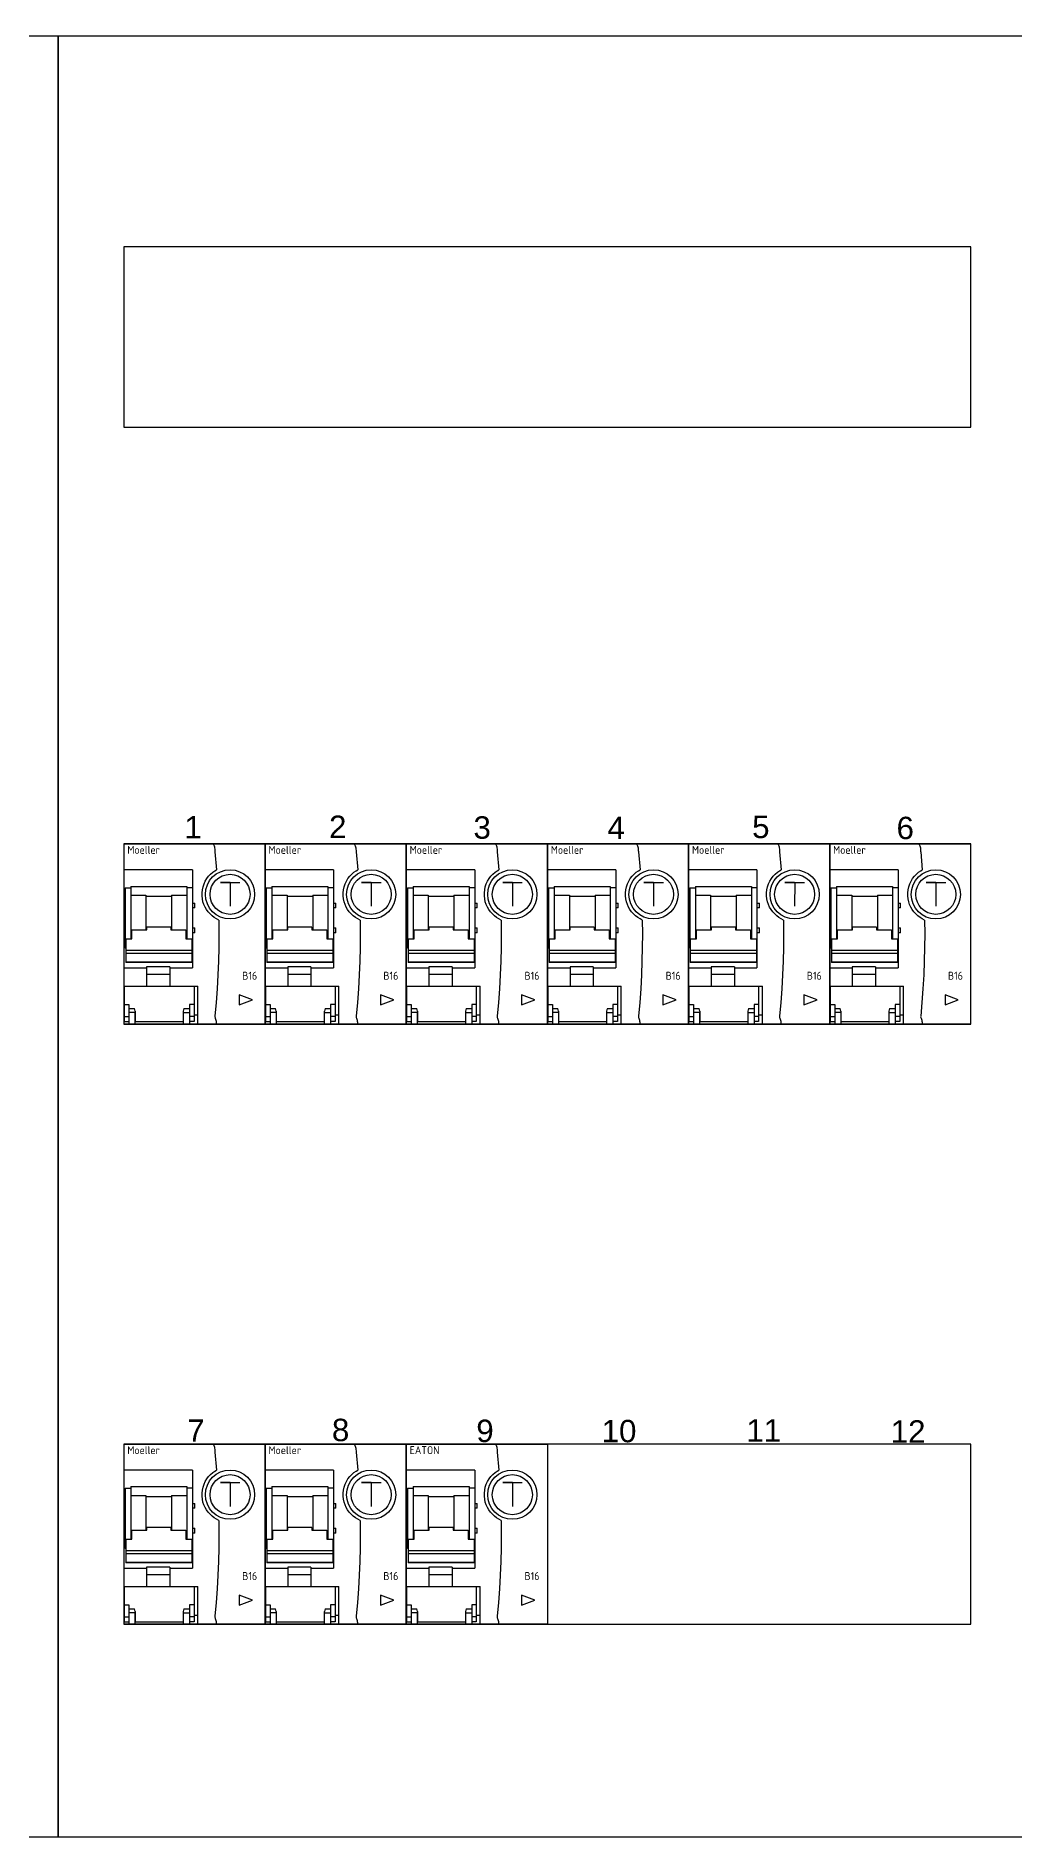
# Model space of a CAD drawing. Header units: millimetres. Extents: x 0 to 420, y 0 to 297.
# Drawn here: x 267.4 to 320.6, y 136.1 to 234.1 of the extents above; entities that cross this region are included whole.
import ezdxf
from ezdxf.enums import TextEntityAlignment as Align

# ---------------------------------------------------------------- set-up
doc = ezdxf.new("R2010")
doc.units = ezdxf.units.MM
doc.layers.add('KAST AANZICHT', color=1, linetype='CONTINUOUS')
doc.styles.add('NOOTER', font='arial.ttf')
doc.styles.add('STABICAD-012', font='ISOCP.SHX', dxfattribs={"height": 1.2})

msp = doc.modelspace()

# ---------------------------------------------------------------- linework, layer by layer
at = {"layer": 'KAST AANZICHT'}
for p, q in [((272.189, 190.142), (279.865, 190.142)), ((272.189, 190.142), (272.189, 180.343)), ((279.865, 190.142), (272.189, 190.142)), ((277.017, 190.142), (277.018, 190.142)), ((277.018, 190.142), (277.039, 190.136)), ((277.039, 190.136), (277.06, 190.116)), ((279.865, 180.343), (279.865, 190.142)), ((279.865, 190.142), (287.542, 190.142)), ((279.865, 190.142), (279.865, 180.343)), ((287.542, 190.142), (279.865, 190.142)), ((284.694, 190.142), (284.694, 190.142)), ((284.694, 190.142), (284.716, 190.136)), ((284.716, 190.136), (284.737, 190.116)), ((287.542, 180.343), (287.542, 190.142)), ((287.542, 190.142), (295.219, 190.142)), ((287.542, 190.142), (287.542, 180.343)), ((295.219, 190.142), (287.542, 190.142)), ((292.37, 190.142), (292.371, 190.142)), ((292.371, 190.142), (292.392, 190.136)), ((292.392, 190.136), (292.413, 190.116)), ((295.219, 180.343), (295.219, 190.142)), ((295.219, 190.142), (302.895, 190.142)), ((295.219, 190.142), (295.219, 180.343)), ((302.895, 190.142), (295.219, 190.142)), ((300.047, 190.142), (300.048, 190.142)), ((300.048, 190.142), (300.069, 190.136)), ((300.069, 190.136), (300.09, 190.116)), ((302.895, 180.343), (302.895, 190.142)), ((302.895, 190.142), (310.572, 190.142)), ((302.895, 190.142), (302.895, 180.343)), ((310.572, 190.142), (302.895, 190.142)), ((307.724, 190.142), (307.724, 190.142)), ((307.724, 190.142), (307.746, 190.136)), ((307.746, 190.136), (307.767, 190.116)), ((310.572, 180.343), (310.572, 190.142)), ((310.572, 190.142), (318.249, 190.142)), ((310.572, 190.142), (310.572, 180.343)), ((318.249, 190.142), (310.572, 190.142)), ((315.4, 190.142), (315.401, 190.142)), ((315.401, 190.142), (315.422, 190.136)), ((315.422, 190.136), (315.443, 190.116)), ((318.249, 180.343), (318.249, 190.142)), ((277.06, 190.116), (277.079, 190.084)), ((277.079, 190.084), (277.096, 190.039)), ((277.096, 190.039), (277.11, 189.986)), ((277.11, 189.986), (277.122, 189.923)), ((277.122, 189.923), (277.13, 189.858)), ((277.13, 189.858), (277.135, 189.785)), ((277.135, 189.785), (277.137, 189.729)), ((277.137, 189.729), (277.138, 189.707)), ((277.138, 189.707), (277.226, 188.735)), ((284.737, 190.116), (284.755, 190.084)), ((284.755, 190.084), (284.773, 190.039)), ((284.773, 190.039), (284.787, 189.986)), ((284.787, 189.986), (284.798, 189.923)), ((284.798, 189.923), (284.807, 189.858)), ((284.807, 189.858), (284.812, 189.785)), ((284.812, 189.785), (284.813, 189.729)), ((284.813, 189.729), (284.815, 189.707)), ((284.815, 189.707), (284.903, 188.735)), ((292.413, 190.116), (292.432, 190.084)), ((292.432, 190.084), (292.449, 190.039)), ((292.449, 190.039), (292.463, 189.986)), ((292.463, 189.986), (292.475, 189.923)), ((292.475, 189.923), (292.483, 189.858)), ((292.483, 189.858), (292.488, 189.785)), ((292.488, 189.785), (292.49, 189.729)), ((292.49, 189.729), (292.491, 189.707)), ((292.491, 189.707), (292.58, 188.735)), ((300.09, 190.116), (300.109, 190.084)), ((300.109, 190.084), (300.126, 190.039)), ((300.126, 190.039), (300.14, 189.986)), ((300.14, 189.986), (300.152, 189.923)), ((300.152, 189.923), (300.16, 189.858)), ((300.16, 189.858), (300.165, 189.785)), ((300.165, 189.785), (300.167, 189.729)), ((300.167, 189.729), (300.168, 189.707)), ((300.168, 189.707), (300.256, 188.735)), ((307.767, 190.116), (307.785, 190.084)), ((307.785, 190.084), (307.803, 190.039)), ((307.803, 190.039), (307.817, 189.986)), ((307.817, 189.986), (307.828, 189.923)), ((307.828, 189.923), (307.836, 189.858)), ((307.836, 189.858), (307.842, 189.785)), ((307.842, 189.785), (307.843, 189.729)), ((307.843, 189.729), (307.845, 189.707)), ((307.845, 189.707), (307.933, 188.735)), ((315.443, 190.116), (315.462, 190.084)), ((315.462, 190.084), (315.479, 190.039)), ((315.479, 190.039), (315.493, 189.986)), ((315.493, 189.986), (315.505, 189.923)), ((315.505, 189.923), (315.513, 189.858)), ((315.513, 189.858), (315.518, 189.785)), ((315.518, 189.785), (315.52, 189.729)), ((315.52, 189.729), (315.521, 189.707)), ((315.521, 189.707), (315.61, 188.735)), ((275.913, 188.74), (272.189, 188.74)), ((275.913, 188.74), (275.913, 183.391)), ((276.613, 188.113), (276.698, 188.254)), ((276.698, 188.254), (276.796, 188.383)), ((276.796, 188.383), (276.903, 188.497)), ((276.903, 188.497), (277.019, 188.598)), ((277.019, 188.598), (277.14, 188.684)), ((277.14, 188.684), (277.226, 188.735)), ((283.589, 188.74), (279.865, 188.74)), ((283.589, 188.74), (283.589, 183.391)), ((284.29, 188.113), (284.375, 188.254)), ((284.375, 188.254), (284.473, 188.383)), ((284.473, 188.383), (284.58, 188.497)), ((284.58, 188.497), (284.695, 188.598)), ((284.695, 188.598), (284.817, 188.684)), ((284.817, 188.684), (284.903, 188.735)), ((291.266, 188.74), (287.542, 188.74)), ((291.266, 188.74), (291.266, 183.391)), ((291.967, 188.113), (292.052, 188.254)), ((292.052, 188.254), (292.149, 188.383)), ((292.149, 188.383), (292.256, 188.497)), ((292.256, 188.497), (292.372, 188.598)), ((292.372, 188.598), (292.493, 188.684)), ((292.493, 188.684), (292.58, 188.735)), ((298.943, 188.74), (295.219, 188.74)), ((298.943, 188.74), (298.943, 183.391)), ((299.643, 188.113), (299.728, 188.254)), ((299.728, 188.254), (299.826, 188.383)), ((299.826, 188.383), (299.933, 188.497)), ((299.933, 188.497), (300.049, 188.598)), ((300.049, 188.598), (300.17, 188.684)), ((300.17, 188.684), (300.256, 188.735)), ((306.619, 188.74), (302.895, 188.74)), ((306.619, 188.74), (306.619, 183.391)), ((307.32, 188.113), (307.405, 188.254)), ((307.405, 188.254), (307.503, 188.383)), ((307.503, 188.383), (307.61, 188.497)), ((307.61, 188.497), (307.725, 188.598)), ((307.725, 188.598), (307.847, 188.684)), ((307.847, 188.684), (307.933, 188.735)), ((314.296, 188.74), (310.572, 188.74)), ((314.296, 188.74), (314.296, 183.391)), ((314.997, 188.113), (315.082, 188.254)), ((315.082, 188.254), (315.179, 188.383)), ((315.179, 188.383), (315.286, 188.497)), ((315.286, 188.497), (315.402, 188.598)), ((315.402, 188.598), (315.523, 188.684)), ((315.523, 188.684), (315.61, 188.735)), ((272.254, 187.752), (272.254, 184.476)), ((272.254, 187.752), (272.559, 187.752)), ((272.559, 187.834), (275.608, 187.834)), ((272.559, 187.834), (272.559, 184.98)), ((272.559, 187.355), (273.386, 187.355)), ((273.386, 187.355), (273.386, 185.461)), ((273.386, 187.298), (274.78, 187.298)), ((274.78, 187.355), (274.78, 185.461)), ((274.78, 187.355), (275.608, 187.355)), ((275.608, 187.834), (275.608, 184.98)), ((275.913, 187.752), (275.608, 187.752)), ((276.437, 187.479), (276.455, 187.644)), ((276.438, 187.317), (276.437, 187.479)), ((276.455, 187.155), (276.438, 187.317)), ((276.455, 187.644), (276.491, 187.807)), ((276.491, 187.807), (276.544, 187.963)), ((276.544, 187.963), (276.613, 188.113)), ((279.931, 187.752), (279.931, 184.476)), ((279.931, 187.752), (280.236, 187.752)), ((280.236, 187.834), (283.284, 187.834)), ((280.236, 187.834), (280.236, 184.98)), ((280.236, 187.355), (281.063, 187.355)), ((281.063, 187.355), (281.063, 185.461)), ((281.063, 187.298), (282.457, 187.298)), ((282.457, 187.355), (282.457, 185.461)), ((282.457, 187.355), (283.284, 187.355)), ((283.284, 187.834), (283.284, 184.98)), ((283.589, 187.752), (283.284, 187.752)), ((284.114, 187.479), (284.132, 187.644)), ((284.114, 187.317), (284.114, 187.479)), ((284.132, 187.155), (284.114, 187.317)), ((284.132, 187.644), (284.168, 187.807)), ((284.168, 187.807), (284.221, 187.963)), ((284.221, 187.963), (284.29, 188.113)), ((287.607, 187.752), (287.607, 184.476)), ((287.607, 187.752), (287.912, 187.752)), ((287.912, 187.834), (290.961, 187.834)), ((287.912, 187.834), (287.912, 184.98)), ((287.912, 187.355), (288.74, 187.355)), ((288.74, 187.355), (288.74, 185.461)), ((288.74, 187.298), (290.134, 187.298)), ((290.134, 187.355), (290.134, 185.461)), ((290.134, 187.355), (290.961, 187.355)), ((290.961, 187.834), (290.961, 184.98)), ((291.266, 187.752), (290.961, 187.752)), ((291.791, 187.479), (291.809, 187.644)), ((291.791, 187.317), (291.791, 187.479)), ((291.808, 187.155), (291.791, 187.317)), ((291.809, 187.644), (291.844, 187.807)), ((291.844, 187.807), (291.897, 187.963)), ((291.897, 187.963), (291.967, 188.113)), ((295.284, 187.752), (295.284, 184.476)), ((295.284, 187.752), (295.589, 187.752)), ((295.589, 187.834), (298.638, 187.834)), ((295.589, 187.834), (295.589, 184.98)), ((295.589, 187.355), (296.416, 187.355)), ((296.416, 187.355), (296.416, 185.461)), ((296.416, 187.298), (297.81, 187.298)), ((297.81, 187.355), (297.81, 185.461)), ((297.81, 187.355), (298.638, 187.355)), ((298.638, 187.834), (298.638, 184.98)), ((298.943, 187.752), (298.638, 187.752)), ((299.467, 187.479), (299.485, 187.644)), ((299.468, 187.317), (299.467, 187.479)), ((299.485, 187.155), (299.468, 187.317)), ((299.485, 187.644), (299.521, 187.807)), ((299.521, 187.807), (299.574, 187.963)), ((299.574, 187.963), (299.643, 188.113)), ((302.961, 187.752), (302.961, 184.476)), ((302.961, 187.752), (303.266, 187.752)), ((303.266, 187.834), (306.314, 187.834)), ((303.266, 187.834), (303.266, 184.98)), ((303.266, 187.355), (304.093, 187.355)), ((304.093, 187.355), (304.093, 185.461)), ((304.093, 187.298), (305.487, 187.298)), ((305.487, 187.355), (305.487, 185.461)), ((305.487, 187.355), (306.314, 187.355)), ((306.314, 187.834), (306.314, 184.98)), ((306.619, 187.752), (306.314, 187.752)), ((307.144, 187.479), (307.162, 187.644)), ((307.144, 187.317), (307.144, 187.479)), ((307.162, 187.155), (307.144, 187.317)), ((307.162, 187.644), (307.198, 187.807)), ((307.198, 187.807), (307.251, 187.963)), ((307.251, 187.963), (307.32, 188.113)), ((310.637, 187.752), (310.637, 184.476)), ((310.637, 187.752), (310.942, 187.752)), ((310.942, 187.834), (313.991, 187.834)), ((310.942, 187.834), (310.942, 184.98)), ((310.942, 187.355), (311.77, 187.355)), ((311.77, 187.355), (311.77, 185.461)), ((311.77, 187.298), (313.164, 187.298)), ((313.164, 187.355), (313.164, 185.461)), ((313.164, 187.355), (313.991, 187.355)), ((313.991, 187.834), (313.991, 184.98)), ((314.296, 187.752), (313.991, 187.752)), ((314.821, 187.479), (314.839, 187.644)), ((314.821, 187.317), (314.821, 187.479)), ((314.838, 187.155), (314.821, 187.317)), ((314.839, 187.644), (314.874, 187.807)), ((314.874, 187.807), (314.927, 187.963)), ((314.927, 187.963), (314.997, 188.113)), ((275.913, 186.915), (276.043, 186.913)), ((276.043, 186.661), (275.913, 186.659)), ((276.043, 186.661), (276.043, 186.913)), ((276.489, 186.997), (276.455, 187.155)), ((276.538, 186.849), (276.489, 186.997)), ((276.601, 186.707), (276.538, 186.849)), ((276.678, 186.573), (276.601, 186.707)), ((276.77, 186.446), (276.678, 186.573)), ((276.873, 186.33), (276.77, 186.446)), ((276.985, 186.227), (276.873, 186.33)), ((277.103, 186.138), (276.985, 186.227)), ((283.589, 186.915), (283.72, 186.913)), ((283.72, 186.661), (283.589, 186.659)), ((283.72, 186.661), (283.72, 186.913)), ((284.166, 186.997), (284.132, 187.155)), ((284.215, 186.849), (284.166, 186.997)), ((284.278, 186.707), (284.215, 186.849)), ((284.355, 186.573), (284.278, 186.707)), ((284.447, 186.446), (284.355, 186.573)), ((284.55, 186.33), (284.447, 186.446)), ((284.661, 186.227), (284.55, 186.33)), ((284.78, 186.138), (284.661, 186.227)), ((291.266, 186.915), (291.397, 186.913)), ((291.397, 186.661), (291.266, 186.659)), ((291.397, 186.661), (291.397, 186.913)), ((291.842, 186.997), (291.808, 187.155)), ((291.891, 186.849), (291.842, 186.997)), ((291.955, 186.707), (291.891, 186.849)), ((292.032, 186.573), (291.955, 186.707)), ((292.123, 186.446), (292.032, 186.573)), ((292.226, 186.33), (292.123, 186.446)), ((292.338, 186.227), (292.226, 186.33)), ((292.457, 186.138), (292.338, 186.227)), ((298.943, 186.915), (299.073, 186.913)), ((299.073, 186.661), (298.943, 186.659)), ((299.073, 186.661), (299.073, 186.913)), ((299.519, 186.997), (299.485, 187.155)), ((299.568, 186.849), (299.519, 186.997)), ((299.631, 186.707), (299.568, 186.849)), ((299.708, 186.573), (299.631, 186.707)), ((299.8, 186.446), (299.708, 186.573)), ((299.903, 186.33), (299.8, 186.446)), ((300.015, 186.227), (299.903, 186.33)), ((300.133, 186.138), (300.015, 186.227)), ((306.619, 186.915), (306.75, 186.913)), ((306.75, 186.661), (306.619, 186.659)), ((306.75, 186.661), (306.75, 186.913)), ((307.196, 186.997), (307.162, 187.155)), ((307.245, 186.849), (307.196, 186.997)), ((307.308, 186.707), (307.245, 186.849)), ((307.385, 186.573), (307.308, 186.707)), ((307.477, 186.446), (307.385, 186.573)), ((307.58, 186.33), (307.477, 186.446)), ((307.691, 186.227), (307.58, 186.33)), ((307.81, 186.138), (307.691, 186.227)), ((314.296, 186.915), (314.427, 186.913)), ((314.427, 186.661), (314.296, 186.659)), ((314.427, 186.661), (314.427, 186.913)), ((314.872, 186.997), (314.838, 187.155)), ((314.921, 186.849), (314.872, 186.997)), ((314.985, 186.707), (314.921, 186.849)), ((315.062, 186.573), (314.985, 186.707)), ((315.153, 186.446), (315.062, 186.573)), ((315.256, 186.33), (315.153, 186.446)), ((315.368, 186.227), (315.256, 186.33)), ((315.487, 186.138), (315.368, 186.227)), ((272.613, 185.461), (273.43, 185.461)), ((272.613, 184.98), (272.613, 185.461)), ((274.737, 185.613), (273.43, 185.613)), ((273.43, 185.461), (273.43, 185.613)), ((274.737, 185.613), (274.737, 185.461)), ((274.737, 185.461), (275.553, 185.461)), ((275.553, 185.461), (275.553, 184.98)), ((275.913, 185.576), (276.043, 185.574)), ((276.043, 185.302), (275.913, 185.3)), ((276.043, 185.302), (276.043, 185.574)), ((277.227, 186.062), (277.103, 186.138)), ((277.351, 186.001), (277.227, 186.062)), ((277.351, 186.001), (277.357, 185.243)), ((277.357, 185.243), (277.352, 184.498)), ((280.29, 185.461), (281.107, 185.461)), ((280.29, 184.98), (280.29, 185.461)), ((282.413, 185.613), (281.107, 185.613)), ((281.107, 185.461), (281.107, 185.613)), ((282.413, 185.613), (282.413, 185.461)), ((282.413, 185.461), (283.23, 185.461)), ((283.23, 185.461), (283.23, 184.98)), ((283.589, 185.576), (283.72, 185.574)), ((283.72, 185.302), (283.589, 185.3)), ((283.72, 185.302), (283.72, 185.574)), ((284.903, 186.062), (284.78, 186.138)), ((285.028, 186.001), (284.903, 186.062)), ((285.028, 186.001), (285.034, 185.243)), ((285.034, 185.243), (285.028, 184.498)), ((287.967, 185.461), (288.783, 185.461)), ((287.967, 184.98), (287.967, 185.461)), ((290.09, 185.613), (288.783, 185.613)), ((288.783, 185.461), (288.783, 185.613)), ((290.09, 185.613), (290.09, 185.461)), ((290.09, 185.461), (290.907, 185.461)), ((290.907, 185.461), (290.907, 184.98)), ((291.266, 185.576), (291.397, 185.574)), ((291.397, 185.302), (291.266, 185.3)), ((291.397, 185.302), (291.397, 185.574)), ((292.58, 186.062), (292.457, 186.138)), ((292.705, 186.001), (292.58, 186.062)), ((292.705, 186.001), (292.711, 185.243)), ((292.711, 185.243), (292.705, 184.498)), ((295.643, 185.461), (296.46, 185.461)), ((295.643, 184.98), (295.643, 185.461)), ((297.767, 185.613), (296.46, 185.613)), ((296.46, 185.461), (296.46, 185.613)), ((297.767, 185.613), (297.767, 185.461)), ((297.767, 185.461), (298.583, 185.461)), ((298.583, 185.461), (298.583, 184.98)), ((298.943, 185.576), (299.073, 185.574)), ((299.073, 185.302), (298.943, 185.3)), ((299.073, 185.302), (299.073, 185.574)), ((300.257, 186.062), (300.133, 186.138)), ((300.381, 186.001), (300.257, 186.062)), ((300.381, 186.001), (300.387, 185.243)), ((300.387, 185.243), (300.382, 184.498)), ((303.32, 185.461), (304.137, 185.461)), ((303.32, 184.98), (303.32, 185.461)), ((305.443, 185.613), (304.137, 185.613)), ((304.137, 185.461), (304.137, 185.613)), ((305.443, 185.613), (305.443, 185.461)), ((305.443, 185.461), (306.26, 185.461)), ((306.26, 185.461), (306.26, 184.98)), ((306.619, 185.576), (306.75, 185.574)), ((306.75, 185.302), (306.619, 185.3)), ((306.75, 185.302), (306.75, 185.574)), ((307.933, 186.062), (307.81, 186.138)), ((308.058, 186.001), (307.933, 186.062)), ((308.058, 186.001), (308.064, 185.243)), ((308.064, 185.243), (308.058, 184.498)), ((310.997, 185.461), (311.813, 185.461)), ((310.997, 184.98), (310.997, 185.461)), ((313.12, 185.613), (311.813, 185.613)), ((311.813, 185.461), (311.813, 185.613)), ((313.12, 185.613), (313.12, 185.461)), ((313.12, 185.461), (313.937, 185.461)), ((313.937, 185.461), (313.937, 184.98)), ((314.296, 185.576), (314.427, 185.574)), ((314.427, 185.302), (314.296, 185.3)), ((314.427, 185.302), (314.427, 185.574)), ((315.61, 186.062), (315.487, 186.138)), ((315.735, 186.001), (315.61, 186.062)), ((315.735, 186.001), (315.741, 185.243)), ((315.741, 185.243), (315.735, 184.498)), ((272.287, 184.476), (272.254, 184.476)), ((272.287, 184.98), (272.287, 183.692)), ((272.287, 184.98), (272.613, 184.98)), ((275.88, 184.339), (272.287, 184.339)), ((275.553, 184.98), (275.88, 184.98)), ((275.88, 184.98), (275.88, 183.692)), ((275.88, 184.476), (275.913, 184.476)), ((277.352, 184.498), (277.334, 183.754)), ((279.963, 184.476), (279.931, 184.476)), ((279.963, 184.98), (279.963, 183.692)), ((279.963, 184.98), (280.29, 184.98)), ((283.557, 184.339), (279.963, 184.339)), ((283.23, 184.98), (283.557, 184.98)), ((283.557, 184.98), (283.557, 183.692)), ((283.557, 184.476), (283.589, 184.476)), ((285.028, 184.498), (285.011, 183.754)), ((287.64, 184.476), (287.607, 184.476)), ((287.64, 184.98), (287.64, 183.692)), ((287.64, 184.98), (287.967, 184.98)), ((291.233, 184.339), (287.64, 184.339)), ((290.907, 184.98), (291.233, 184.98)), ((291.233, 184.98), (291.233, 183.692)), ((291.233, 184.476), (291.266, 184.476)), ((292.705, 184.498), (292.687, 183.754)), ((295.317, 184.476), (295.284, 184.476)), ((295.317, 184.98), (295.317, 183.692)), ((295.317, 184.98), (295.643, 184.98)), ((298.91, 184.339), (295.317, 184.339)), ((298.583, 184.98), (298.91, 184.98)), ((298.91, 184.98), (298.91, 183.692)), ((298.91, 184.476), (298.943, 184.476)), ((300.382, 184.498), (300.364, 183.754)), ((302.993, 184.476), (302.961, 184.476)), ((302.993, 184.98), (302.993, 183.692)), ((302.993, 184.98), (303.32, 184.98)), ((306.587, 184.339), (302.993, 184.339)), ((306.26, 184.98), (306.587, 184.98)), ((306.587, 184.98), (306.587, 183.692)), ((306.587, 184.476), (306.619, 184.476)), ((308.058, 184.498), (308.041, 183.754)), ((310.67, 184.476), (310.637, 184.476)), ((310.67, 184.98), (310.67, 183.692)), ((310.67, 184.98), (310.997, 184.98)), ((314.263, 184.339), (310.67, 184.339)), ((313.937, 184.98), (314.263, 184.98)), ((314.263, 184.98), (314.263, 183.692)), ((314.263, 184.476), (314.296, 184.476)), ((315.735, 184.498), (315.717, 183.754)), ((272.189, 183.391), (273.419, 183.391)), ((275.88, 184.185), (272.287, 184.185)), ((275.88, 183.7), (272.287, 183.7)), ((275.88, 183.692), (272.287, 183.692)), ((273.419, 183.454), (273.419, 182.401)), ((274.682, 183.454), (273.419, 183.454)), ((274.682, 183.454), (274.682, 182.401)), ((274.682, 183.391), (275.913, 183.391)), ((277.334, 183.754), (277.305, 183.01)), ((279.865, 183.391), (281.096, 183.391)), ((283.557, 184.185), (279.963, 184.185)), ((283.557, 183.7), (279.963, 183.7)), ((283.557, 183.692), (279.963, 183.692)), ((281.096, 183.454), (281.096, 182.401)), ((282.359, 183.454), (281.096, 183.454)), ((282.359, 183.454), (282.359, 182.401)), ((282.359, 183.391), (283.589, 183.391)), ((285.011, 183.754), (284.982, 183.01)), ((287.542, 183.391), (288.772, 183.391)), ((291.233, 184.185), (287.64, 184.185)), ((291.233, 183.7), (287.64, 183.7)), ((291.233, 183.692), (287.64, 183.692)), ((288.772, 183.454), (288.772, 182.401)), ((290.036, 183.454), (288.772, 183.454)), ((290.036, 183.454), (290.036, 182.401)), ((290.036, 183.391), (291.266, 183.391)), ((292.687, 183.754), (292.658, 183.01)), ((295.219, 183.391), (296.449, 183.391)), ((298.91, 184.185), (295.317, 184.185)), ((298.91, 183.7), (295.317, 183.7)), ((298.91, 183.692), (295.317, 183.692)), ((296.449, 183.454), (296.449, 182.401)), ((297.712, 183.454), (296.449, 183.454)), ((297.712, 183.454), (297.712, 182.401)), ((297.712, 183.391), (298.943, 183.391)), ((300.364, 183.754), (300.335, 183.01)), ((302.895, 183.391), (304.126, 183.391)), ((306.587, 184.185), (302.993, 184.185)), ((306.587, 183.7), (302.993, 183.7)), ((306.587, 183.692), (302.993, 183.692)), ((304.126, 183.454), (304.126, 182.401)), ((305.389, 183.454), (304.126, 183.454)), ((305.389, 183.454), (305.389, 182.401)), ((305.389, 183.391), (306.619, 183.391)), ((308.041, 183.754), (308.011, 183.01)), ((310.572, 183.391), (311.802, 183.391)), ((314.263, 184.185), (310.67, 184.185)), ((314.263, 183.7), (310.67, 183.7)), ((314.263, 183.692), (310.67, 183.692)), ((311.802, 183.454), (311.802, 182.401)), ((313.066, 183.454), (311.802, 183.454)), ((313.066, 183.454), (313.066, 182.401)), ((313.066, 183.391), (314.296, 183.391)), ((315.717, 183.754), (315.688, 183.01)), ((272.189, 182.401), (276.207, 182.401)), ((276, 182.379), (272.21, 182.379)), ((272.21, 182.379), (272.21, 180.473)), ((274.682, 183.043), (273.419, 183.043)), ((276, 182.379), (276, 180.473)), ((276.207, 180.343), (276.207, 182.401)), ((277.305, 183.01), (277.263, 182.265)), ((279.865, 182.401), (283.883, 182.401)), ((283.676, 182.379), (279.887, 182.379)), ((279.887, 182.379), (279.887, 180.473)), ((282.359, 183.043), (281.096, 183.043)), ((283.676, 182.379), (283.676, 180.473)), ((283.883, 180.343), (283.883, 182.401)), ((284.982, 183.01), (284.94, 182.265)), ((287.542, 182.401), (291.56, 182.401)), ((291.353, 182.379), (287.564, 182.379)), ((287.564, 182.379), (287.564, 180.473)), ((290.036, 183.043), (288.772, 183.043)), ((291.353, 182.379), (291.353, 180.473)), ((291.56, 180.343), (291.56, 182.401)), ((292.658, 183.01), (292.616, 182.265)), ((295.219, 182.401), (299.237, 182.401)), ((299.03, 182.379), (295.24, 182.379)), ((295.24, 182.379), (295.24, 180.473)), ((297.712, 183.043), (296.449, 183.043)), ((299.03, 182.379), (299.03, 180.473)), ((299.237, 180.343), (299.237, 182.401)), ((300.335, 183.01), (300.293, 182.265)), ((302.895, 182.401), (306.913, 182.401)), ((306.706, 182.379), (302.917, 182.379)), ((302.917, 182.379), (302.917, 180.473)), ((305.389, 183.043), (304.126, 183.043)), ((306.706, 182.379), (306.706, 180.473)), ((306.913, 180.343), (306.913, 182.401)), ((308.011, 183.01), (307.97, 182.265)), ((310.572, 182.401), (314.59, 182.401)), ((314.383, 182.379), (310.594, 182.379)), ((310.594, 182.379), (310.594, 180.473)), ((313.066, 183.043), (311.802, 183.043)), ((314.383, 182.379), (314.383, 180.473)), ((314.59, 180.343), (314.59, 182.401)), ((315.688, 183.01), (315.646, 182.265)), ((272.21, 181.41), (272.461, 181.41)), ((272.461, 181.41), (272.461, 180.343)), ((276, 181.41), (275.749, 181.41)), ((275.749, 181.41), (275.749, 180.343)), ((277.208, 181.521), (277.138, 180.778)), ((277.263, 182.265), (277.208, 181.521)), ((278.462, 181.936), (278.462, 181.391)), ((279.184, 181.663), (278.462, 181.936)), ((278.462, 181.391), (279.184, 181.663)), ((279.887, 181.41), (280.138, 181.41)), ((280.138, 181.41), (280.138, 180.343)), ((283.676, 181.41), (283.426, 181.41)), ((283.426, 181.41), (283.426, 180.343)), ((284.885, 181.521), (284.815, 180.778)), ((284.94, 182.265), (284.885, 181.521)), ((286.139, 181.936), (286.139, 181.391)), ((286.86, 181.663), (286.139, 181.936)), ((286.139, 181.391), (286.86, 181.663)), ((287.564, 181.41), (287.814, 181.41)), ((287.814, 181.41), (287.814, 180.343)), ((291.353, 181.41), (291.103, 181.41)), ((291.103, 181.41), (291.103, 180.343)), ((292.561, 181.521), (292.491, 180.778)), ((292.616, 182.265), (292.561, 181.521)), ((293.816, 181.936), (293.816, 181.391)), ((294.537, 181.663), (293.816, 181.936)), ((293.816, 181.391), (294.537, 181.663)), ((295.24, 181.41), (295.491, 181.41)), ((295.491, 181.41), (295.491, 180.343)), ((299.03, 181.41), (298.779, 181.41)), ((298.779, 181.41), (298.779, 180.343)), ((300.238, 181.521), (300.168, 180.778)), ((300.293, 182.265), (300.238, 181.521)), ((301.492, 181.936), (301.492, 181.391)), ((302.214, 181.663), (301.492, 181.936)), ((301.492, 181.391), (302.214, 181.663)), ((302.917, 181.41), (303.168, 181.41)), ((303.168, 181.41), (303.168, 180.343)), ((306.706, 181.41), (306.456, 181.41)), ((306.456, 181.41), (306.456, 180.343)), ((307.915, 181.521), (307.845, 180.778)), ((307.97, 182.265), (307.915, 181.521)), ((309.169, 181.936), (309.169, 181.391)), ((309.89, 181.663), (309.169, 181.936)), ((309.169, 181.391), (309.89, 181.663)), ((310.594, 181.41), (310.844, 181.41)), ((310.844, 181.41), (310.844, 180.343)), ((314.383, 181.41), (314.133, 181.41)), ((314.133, 181.41), (314.133, 180.343)), ((315.591, 181.521), (315.521, 180.778)), ((315.646, 182.265), (315.591, 181.521)), ((316.846, 181.936), (316.846, 181.391)), ((317.567, 181.663), (316.846, 181.936)), ((316.846, 181.391), (317.567, 181.663)), ((272.189, 180.84), (272.21, 180.84)), ((279.865, 180.343), (272.189, 180.343)), ((272.189, 180.343), (279.865, 180.343)), ((272.21, 180.749), (272.461, 180.749)), ((272.21, 180.473), (272.461, 180.473)), ((272.461, 181.181), (272.76, 181.181)), ((272.788, 180.974), (272.461, 180.974)), ((272.788, 180.974), (272.788, 180.343)), ((272.788, 180.84), (272.798, 180.84)), ((272.798, 181.046), (272.798, 180.473)), ((272.798, 180.473), (275.412, 180.473)), ((275.412, 181.046), (275.412, 180.343)), ((275.412, 180.974), (275.749, 180.974)), ((275.45, 181.181), (275.749, 181.181)), ((276, 180.749), (275.749, 180.749)), ((276, 180.473), (275.749, 180.473)), ((276, 180.84), (276.207, 180.84)), ((277.138, 180.778), (277.137, 180.74)), ((277.137, 180.74), (277.142, 180.701)), ((277.142, 180.701), (277.158, 180.652)), ((277.158, 180.652), (277.177, 180.601)), ((277.177, 180.601), (277.192, 180.551)), ((277.192, 180.551), (277.203, 180.498)), ((277.204, 180.344), (277.2, 180.343)), ((277.2, 180.343), (277.2, 180.343)), ((277.203, 180.498), (277.211, 180.45)), ((277.209, 180.356), (277.204, 180.344)), ((277.213, 180.378), (277.209, 180.356)), ((277.211, 180.45), (277.213, 180.41)), ((277.213, 180.41), (277.213, 180.378)), ((279.865, 180.84), (279.887, 180.84)), ((287.542, 180.343), (279.865, 180.343)), ((279.865, 180.343), (287.542, 180.343)), ((279.887, 180.749), (280.138, 180.749)), ((279.887, 180.473), (280.138, 180.473)), ((280.138, 181.181), (280.437, 181.181)), ((280.464, 180.974), (280.138, 180.974)), ((280.464, 180.974), (280.464, 180.343)), ((280.464, 180.84), (280.475, 180.84)), ((280.475, 181.046), (280.475, 180.473)), ((280.475, 180.473), (283.088, 180.473)), ((283.088, 181.046), (283.088, 180.343)), ((283.088, 180.974), (283.426, 180.974)), ((283.127, 181.181), (283.426, 181.181)), ((283.676, 180.749), (283.426, 180.749)), ((283.676, 180.473), (283.426, 180.473)), ((283.676, 180.84), (283.883, 180.84)), ((284.815, 180.778), (284.814, 180.74)), ((284.814, 180.74), (284.819, 180.701)), ((284.819, 180.701), (284.834, 180.652)), ((284.834, 180.652), (284.853, 180.601)), ((284.853, 180.601), (284.868, 180.551)), ((284.868, 180.551), (284.88, 180.498)), ((284.877, 180.343), (284.876, 180.343)), ((284.88, 180.344), (284.877, 180.343)), ((284.88, 180.498), (284.887, 180.45)), ((284.886, 180.356), (284.88, 180.344)), ((284.889, 180.378), (284.886, 180.356)), ((284.887, 180.45), (284.89, 180.41)), ((284.89, 180.41), (284.889, 180.378)), ((287.542, 180.84), (287.564, 180.84)), ((295.219, 180.343), (287.542, 180.343)), ((287.542, 180.343), (295.219, 180.343)), ((287.564, 180.749), (287.814, 180.749)), ((287.564, 180.473), (287.814, 180.473)), ((287.814, 181.181), (288.113, 181.181)), ((288.141, 180.974), (287.814, 180.974)), ((288.141, 180.974), (288.141, 180.343)), ((288.141, 180.84), (288.152, 180.84)), ((288.152, 181.046), (288.152, 180.473)), ((288.152, 180.473), (290.765, 180.473)), ((290.765, 181.046), (290.765, 180.343)), ((290.765, 180.974), (291.103, 180.974)), ((290.804, 181.181), (291.103, 181.181)), ((291.353, 180.749), (291.103, 180.749)), ((291.353, 180.473), (291.103, 180.473)), ((291.353, 180.84), (291.56, 180.84)), ((292.491, 180.778), (292.49, 180.74)), ((292.49, 180.74), (292.495, 180.701)), ((292.495, 180.701), (292.511, 180.652)), ((292.511, 180.652), (292.53, 180.601)), ((292.53, 180.601), (292.545, 180.551)), ((292.545, 180.551), (292.557, 180.498)), ((292.557, 180.344), (292.553, 180.343)), ((292.553, 180.343), (292.553, 180.343)), ((292.557, 180.498), (292.564, 180.45)), ((292.563, 180.356), (292.557, 180.344)), ((292.566, 180.378), (292.563, 180.356)), ((292.564, 180.45), (292.567, 180.41)), ((292.567, 180.41), (292.566, 180.378)), ((295.219, 180.84), (295.24, 180.84)), ((302.895, 180.343), (295.219, 180.343)), ((295.219, 180.343), (302.895, 180.343)), ((295.24, 180.749), (295.491, 180.749)), ((295.24, 180.473), (295.491, 180.473)), ((295.491, 181.181), (295.79, 181.181)), ((295.818, 180.974), (295.491, 180.974)), ((295.818, 180.974), (295.818, 180.343)), ((295.818, 180.84), (295.828, 180.84)), ((295.828, 181.046), (295.828, 180.473)), ((295.828, 180.473), (298.442, 180.473)), ((298.442, 181.046), (298.442, 180.343)), ((298.442, 180.974), (298.779, 180.974)), ((298.48, 181.181), (298.779, 181.181)), ((299.03, 180.749), (298.779, 180.749)), ((299.03, 180.473), (298.779, 180.473)), ((299.03, 180.84), (299.237, 180.84)), ((300.168, 180.778), (300.167, 180.74)), ((300.167, 180.74), (300.172, 180.701)), ((300.172, 180.701), (300.188, 180.652)), ((300.188, 180.652), (300.207, 180.601)), ((300.207, 180.601), (300.222, 180.551)), ((300.222, 180.551), (300.233, 180.498)), ((300.234, 180.344), (300.23, 180.343)), ((300.23, 180.343), (300.23, 180.343)), ((300.233, 180.498), (300.24, 180.45)), ((300.239, 180.356), (300.234, 180.344)), ((300.243, 180.378), (300.239, 180.356)), ((300.24, 180.45), (300.243, 180.41)), ((300.243, 180.41), (300.243, 180.378)), ((302.895, 180.84), (302.917, 180.84)), ((310.572, 180.343), (302.895, 180.343)), ((302.895, 180.343), (310.572, 180.343)), ((302.917, 180.749), (303.168, 180.749)), ((302.917, 180.473), (303.168, 180.473)), ((303.168, 181.181), (303.467, 181.181)), ((303.494, 180.974), (303.168, 180.974)), ((303.494, 180.974), (303.494, 180.343)), ((303.494, 180.84), (303.505, 180.84)), ((303.505, 181.046), (303.505, 180.473)), ((303.505, 180.473), (306.118, 180.473)), ((306.118, 181.046), (306.118, 180.343)), ((306.118, 180.974), (306.456, 180.974)), ((306.157, 181.181), (306.456, 181.181)), ((306.706, 180.749), (306.456, 180.749)), ((306.706, 180.473), (306.456, 180.473)), ((306.706, 180.84), (306.913, 180.84)), ((307.845, 180.778), (307.844, 180.74)), ((307.844, 180.74), (307.849, 180.701)), ((307.849, 180.701), (307.864, 180.652)), ((307.864, 180.652), (307.883, 180.601)), ((307.883, 180.601), (307.898, 180.551)), ((307.898, 180.551), (307.91, 180.498)), ((307.907, 180.343), (307.906, 180.343)), ((307.91, 180.344), (307.907, 180.343)), ((307.91, 180.498), (307.917, 180.45)), ((307.916, 180.356), (307.91, 180.344)), ((307.919, 180.378), (307.916, 180.356)), ((307.917, 180.45), (307.92, 180.41)), ((307.92, 180.41), (307.919, 180.378)), ((310.572, 180.84), (310.594, 180.84)), ((318.249, 180.343), (310.572, 180.343)), ((310.572, 180.343), (318.249, 180.343)), ((310.594, 180.749), (310.844, 180.749)), ((310.594, 180.473), (310.844, 180.473)), ((310.844, 181.181), (311.143, 181.181)), ((311.171, 180.974), (310.844, 180.974)), ((311.171, 180.974), (311.171, 180.343)), ((311.171, 180.84), (311.182, 180.84)), ((311.182, 181.046), (311.182, 180.473)), ((311.182, 180.473), (313.795, 180.473)), ((313.795, 181.046), (313.795, 180.343)), ((313.795, 180.974), (314.133, 180.974)), ((313.834, 181.181), (314.133, 181.181)), ((314.383, 180.749), (314.133, 180.749)), ((314.383, 180.473), (314.133, 180.473)), ((314.383, 180.84), (314.59, 180.84)), ((315.521, 180.778), (315.52, 180.74)), ((315.52, 180.74), (315.525, 180.701)), ((315.525, 180.701), (315.541, 180.652)), ((315.541, 180.652), (315.56, 180.601)), ((315.56, 180.601), (315.575, 180.551)), ((315.575, 180.551), (315.587, 180.498)), ((315.587, 180.344), (315.583, 180.343)), ((315.583, 180.343), (315.583, 180.343)), ((315.587, 180.498), (315.594, 180.45)), ((315.593, 180.356), (315.587, 180.344)), ((315.596, 180.378), (315.593, 180.356)), ((315.594, 180.45), (315.597, 180.41)), ((315.597, 180.41), (315.596, 180.378)), ((272.189, 157.474), (279.865, 157.474)), ((272.189, 157.474), (272.189, 147.674)), ((279.865, 157.474), (272.189, 157.474)), ((277.017, 157.474), (277.018, 157.474)), ((277.018, 157.474), (277.039, 157.467)), ((277.039, 157.467), (277.06, 157.447)), ((277.06, 157.447), (277.079, 157.415)), ((277.079, 157.415), (277.096, 157.371)), ((277.096, 157.371), (277.11, 157.318)), ((277.11, 157.318), (277.122, 157.255)), ((277.122, 157.255), (277.13, 157.189)), ((277.13, 157.189), (277.135, 157.117)), ((277.135, 157.117), (277.137, 157.061)), ((277.137, 157.061), (277.138, 157.039)), ((277.138, 157.039), (277.226, 156.067)), ((279.865, 147.674), (279.865, 157.474)), ((279.865, 157.474), (287.542, 157.474)), ((279.865, 157.474), (279.865, 147.674)), ((287.542, 157.474), (279.865, 157.474)), ((284.694, 157.474), (284.694, 157.474)), ((284.694, 157.474), (284.716, 157.467)), ((284.716, 157.467), (284.737, 157.447)), ((284.737, 157.447), (284.755, 157.415)), ((284.755, 157.415), (284.773, 157.371)), ((284.773, 157.371), (284.787, 157.318)), ((284.787, 157.318), (284.798, 157.255)), ((284.798, 157.255), (284.807, 157.189)), ((284.807, 157.189), (284.812, 157.117)), ((284.812, 157.117), (284.813, 157.061)), ((284.813, 157.061), (284.815, 157.039)), ((284.815, 157.039), (284.903, 156.067)), ((287.542, 147.674), (287.542, 157.474)), ((287.542, 157.474), (295.219, 157.474)), ((287.542, 157.474), (287.542, 147.674)), ((295.219, 157.474), (287.542, 157.474)), ((292.37, 157.474), (292.371, 157.474)), ((292.371, 157.474), (292.392, 157.467)), ((292.392, 157.467), (292.413, 157.447)), ((292.413, 157.447), (292.432, 157.415)), ((292.432, 157.415), (292.449, 157.371)), ((292.449, 157.371), (292.463, 157.318)), ((292.463, 157.318), (292.475, 157.255)), ((292.475, 157.255), (292.483, 157.189)), ((292.483, 157.189), (292.488, 157.117)), ((292.488, 157.117), (292.49, 157.061)), ((292.49, 157.061), (292.491, 157.039)), ((292.491, 157.039), (292.58, 156.067)), ((295.219, 157.474), (295.219, 147.674)), ((275.913, 156.072), (272.189, 156.072)), ((275.913, 156.072), (275.913, 150.723)), ((276.903, 155.829), (277.019, 155.929)), ((277.019, 155.929), (277.14, 156.016)), ((277.14, 156.016), (277.226, 156.067)), ((283.589, 156.072), (279.865, 156.072)), ((283.589, 156.072), (283.589, 150.723)), ((284.58, 155.829), (284.695, 155.929)), ((284.695, 155.929), (284.817, 156.016)), ((284.817, 156.016), (284.903, 156.067)), ((291.266, 156.072), (287.542, 156.072)), ((291.266, 156.072), (291.266, 150.723)), ((292.256, 155.829), (292.372, 155.929)), ((292.372, 155.929), (292.493, 156.016)), ((292.493, 156.016), (292.58, 156.067)), ((272.254, 155.083), (272.254, 151.807)), ((272.254, 155.083), (272.559, 155.083)), ((272.559, 155.166), (275.608, 155.166)), ((272.559, 155.166), (272.559, 152.312)), ((275.608, 155.166), (275.608, 152.312)), ((275.913, 155.083), (275.608, 155.083)), ((276.437, 154.811), (276.455, 154.976)), ((276.455, 154.976), (276.491, 155.138)), ((276.491, 155.138), (276.544, 155.295)), ((276.544, 155.295), (276.613, 155.445)), ((276.613, 155.445), (276.698, 155.586)), ((276.698, 155.586), (276.796, 155.715)), ((276.796, 155.715), (276.903, 155.829)), ((279.931, 155.083), (279.931, 151.807)), ((279.931, 155.083), (280.236, 155.083)), ((280.236, 155.166), (283.284, 155.166)), ((280.236, 155.166), (280.236, 152.312)), ((283.284, 155.166), (283.284, 152.312)), ((283.589, 155.083), (283.284, 155.083)), ((284.114, 154.811), (284.132, 154.976)), ((284.132, 154.976), (284.168, 155.138)), ((284.168, 155.138), (284.221, 155.295)), ((284.221, 155.295), (284.29, 155.445)), ((284.29, 155.445), (284.375, 155.586)), ((284.375, 155.586), (284.473, 155.715)), ((284.473, 155.715), (284.58, 155.829)), ((287.607, 155.083), (287.607, 151.807)), ((287.607, 155.083), (287.912, 155.083)), ((287.912, 155.166), (290.961, 155.166)), ((287.912, 155.166), (287.912, 152.312)), ((290.961, 155.166), (290.961, 152.312)), ((291.266, 155.083), (290.961, 155.083)), ((291.791, 154.811), (291.809, 154.976)), ((291.809, 154.976), (291.844, 155.138)), ((291.844, 155.138), (291.897, 155.295)), ((291.897, 155.295), (291.967, 155.445)), ((291.967, 155.445), (292.052, 155.586)), ((292.052, 155.586), (292.149, 155.715)), ((292.149, 155.715), (292.256, 155.829)), ((272.559, 154.687), (273.386, 154.687)), ((273.386, 154.687), (273.386, 152.793)), ((273.386, 154.629), (274.78, 154.629)), ((274.78, 154.687), (274.78, 152.793)), ((274.78, 154.687), (275.608, 154.687)), ((275.913, 154.247), (276.043, 154.244)), ((276.043, 153.993), (275.913, 153.99)), ((276.043, 153.993), (276.043, 154.244)), ((276.438, 154.649), (276.437, 154.811)), ((276.455, 154.487), (276.438, 154.649)), ((276.489, 154.329), (276.455, 154.487)), ((276.538, 154.181), (276.489, 154.329)), ((276.601, 154.039), (276.538, 154.181)), ((276.678, 153.904), (276.601, 154.039)), ((276.77, 153.777), (276.678, 153.904)), ((280.236, 154.687), (281.063, 154.687)), ((281.063, 154.687), (281.063, 152.793)), ((281.063, 154.629), (282.457, 154.629)), ((282.457, 154.687), (282.457, 152.793)), ((282.457, 154.687), (283.284, 154.687)), ((283.589, 154.247), (283.72, 154.244)), ((283.72, 153.993), (283.589, 153.99)), ((283.72, 153.993), (283.72, 154.244)), ((284.114, 154.649), (284.114, 154.811)), ((284.132, 154.487), (284.114, 154.649)), ((284.166, 154.329), (284.132, 154.487)), ((284.215, 154.181), (284.166, 154.329)), ((284.278, 154.039), (284.215, 154.181)), ((284.355, 153.904), (284.278, 154.039)), ((284.447, 153.777), (284.355, 153.904)), ((287.912, 154.687), (288.74, 154.687)), ((288.74, 154.687), (288.74, 152.793)), ((288.74, 154.629), (290.134, 154.629)), ((290.134, 154.687), (290.134, 152.793)), ((290.134, 154.687), (290.961, 154.687)), ((291.266, 154.247), (291.397, 154.244)), ((291.397, 153.993), (291.266, 153.99)), ((291.397, 153.993), (291.397, 154.244)), ((291.791, 154.649), (291.791, 154.811)), ((291.808, 154.487), (291.791, 154.649)), ((291.842, 154.329), (291.808, 154.487)), ((291.891, 154.181), (291.842, 154.329)), ((291.955, 154.039), (291.891, 154.181)), ((292.032, 153.904), (291.955, 154.039)), ((292.123, 153.777), (292.032, 153.904)), ((274.737, 152.945), (273.43, 152.945)), ((273.43, 152.793), (273.43, 152.945)), ((274.737, 152.945), (274.737, 152.793)), ((275.913, 152.908), (276.043, 152.906)), ((276.043, 152.634), (276.043, 152.906)), ((276.873, 153.661), (276.77, 153.777)), ((276.985, 153.558), (276.873, 153.661)), ((277.103, 153.469), (276.985, 153.558)), ((277.227, 153.394), (277.103, 153.469)), ((277.351, 153.332), (277.227, 153.394)), ((277.351, 153.332), (277.357, 152.574)), ((282.413, 152.945), (281.107, 152.945)), ((281.107, 152.793), (281.107, 152.945)), ((282.413, 152.945), (282.413, 152.793)), ((283.589, 152.908), (283.72, 152.906)), ((283.72, 152.634), (283.72, 152.906)), ((284.55, 153.661), (284.447, 153.777)), ((284.661, 153.558), (284.55, 153.661)), ((284.78, 153.469), (284.661, 153.558)), ((284.903, 153.394), (284.78, 153.469)), ((285.028, 153.332), (284.903, 153.394)), ((285.028, 153.332), (285.034, 152.574)), ((290.09, 152.945), (288.783, 152.945)), ((288.783, 152.793), (288.783, 152.945)), ((290.09, 152.945), (290.09, 152.793)), ((291.266, 152.908), (291.397, 152.906)), ((291.397, 152.634), (291.397, 152.906)), ((292.226, 153.661), (292.123, 153.777)), ((292.338, 153.558), (292.226, 153.661)), ((292.457, 153.469), (292.338, 153.558)), ((292.58, 153.394), (292.457, 153.469)), ((292.705, 153.332), (292.58, 153.394)), ((292.705, 153.332), (292.711, 152.574)), ((272.287, 152.312), (272.287, 151.023)), ((272.287, 152.312), (272.613, 152.312)), ((272.613, 152.793), (273.43, 152.793)), ((272.613, 152.312), (272.613, 152.793)), ((274.737, 152.793), (275.553, 152.793)), ((275.553, 152.793), (275.553, 152.312)), ((275.553, 152.312), (275.88, 152.312)), ((275.88, 152.312), (275.88, 151.023)), ((276.043, 152.634), (275.913, 152.632)), ((277.357, 152.574), (277.352, 151.83)), ((279.963, 152.312), (279.963, 151.023)), ((279.963, 152.312), (280.29, 152.312)), ((280.29, 152.793), (281.107, 152.793)), ((280.29, 152.312), (280.29, 152.793)), ((282.413, 152.793), (283.23, 152.793)), ((283.23, 152.793), (283.23, 152.312)), ((283.23, 152.312), (283.557, 152.312)), ((283.557, 152.312), (283.557, 151.023)), ((283.72, 152.634), (283.589, 152.632)), ((285.034, 152.574), (285.028, 151.83)), ((287.64, 152.312), (287.64, 151.023)), ((287.64, 152.312), (287.967, 152.312)), ((287.967, 152.793), (288.783, 152.793)), ((287.967, 152.312), (287.967, 152.793)), ((290.09, 152.793), (290.907, 152.793)), ((290.907, 152.793), (290.907, 152.312)), ((290.907, 152.312), (291.233, 152.312)), ((291.233, 152.312), (291.233, 151.023)), ((291.397, 152.634), (291.266, 152.632)), ((292.711, 152.574), (292.705, 151.83)), ((272.287, 151.807), (272.254, 151.807)), ((275.88, 151.671), (272.287, 151.671)), ((275.88, 151.517), (272.287, 151.517)), ((275.88, 151.031), (272.287, 151.031)), ((275.88, 151.023), (272.287, 151.023)), ((275.88, 151.807), (275.913, 151.807)), ((277.334, 151.086), (277.305, 150.342)), ((277.352, 151.83), (277.334, 151.086)), ((279.963, 151.807), (279.931, 151.807)), ((283.557, 151.671), (279.963, 151.671)), ((283.557, 151.517), (279.963, 151.517)), ((283.557, 151.031), (279.963, 151.031)), ((283.557, 151.023), (279.963, 151.023)), ((283.557, 151.807), (283.589, 151.807)), ((285.011, 151.086), (284.982, 150.342)), ((285.028, 151.83), (285.011, 151.086)), ((287.64, 151.807), (287.607, 151.807)), ((291.233, 151.671), (287.64, 151.671)), ((291.233, 151.517), (287.64, 151.517)), ((291.233, 151.031), (287.64, 151.031)), ((291.233, 151.023), (287.64, 151.023)), ((291.233, 151.807), (291.266, 151.807)), ((292.687, 151.086), (292.658, 150.342)), ((292.705, 151.83), (292.687, 151.086)), ((272.189, 150.723), (273.419, 150.723)), ((273.419, 150.785), (273.419, 149.732)), ((274.682, 150.785), (273.419, 150.785)), ((274.682, 150.375), (273.419, 150.375)), ((274.682, 150.785), (274.682, 149.732)), ((274.682, 150.723), (275.913, 150.723)), ((277.305, 150.342), (277.263, 149.597)), ((279.865, 150.723), (281.096, 150.723)), ((281.096, 150.785), (281.096, 149.732)), ((282.359, 150.785), (281.096, 150.785)), ((282.359, 150.375), (281.096, 150.375)), ((282.359, 150.785), (282.359, 149.732)), ((282.359, 150.723), (283.589, 150.723)), ((284.982, 150.342), (284.94, 149.597)), ((287.542, 150.723), (288.772, 150.723)), ((288.772, 150.785), (288.772, 149.732)), ((290.036, 150.785), (288.772, 150.785)), ((290.036, 150.375), (288.772, 150.375)), ((290.036, 150.785), (290.036, 149.732)), ((290.036, 150.723), (291.266, 150.723)), ((292.658, 150.342), (292.616, 149.597)), ((272.189, 149.732), (276.207, 149.732)), ((276, 149.71), (272.21, 149.71)), ((272.21, 149.71), (272.21, 147.805)), ((276, 149.71), (276, 147.805)), ((276.207, 147.674), (276.207, 149.732)), ((277.263, 149.597), (277.208, 148.853)), ((278.462, 149.267), (278.462, 148.723)), ((279.184, 148.995), (278.462, 149.267)), ((278.462, 148.723), (279.184, 148.995)), ((279.865, 149.732), (283.883, 149.732)), ((283.676, 149.71), (279.887, 149.71)), ((279.887, 149.71), (279.887, 147.805)), ((283.676, 149.71), (283.676, 147.805)), ((283.883, 147.674), (283.883, 149.732)), ((284.94, 149.597), (284.885, 148.853)), ((286.139, 149.267), (286.139, 148.723)), ((286.86, 148.995), (286.139, 149.267)), ((286.139, 148.723), (286.86, 148.995)), ((287.542, 149.732), (291.56, 149.732)), ((291.353, 149.71), (287.564, 149.71)), ((287.564, 149.71), (287.564, 147.805)), ((291.353, 149.71), (291.353, 147.805)), ((291.56, 147.674), (291.56, 149.732)), ((292.616, 149.597), (292.561, 148.853)), ((293.816, 149.267), (293.816, 148.723)), ((294.537, 148.995), (293.816, 149.267)), ((293.816, 148.723), (294.537, 148.995)), ((272.189, 148.172), (272.21, 148.172)), ((272.21, 148.742), (272.461, 148.742)), ((272.21, 148.081), (272.461, 148.081)), ((272.461, 148.742), (272.461, 147.674)), ((272.461, 148.513), (272.76, 148.513)), ((272.788, 148.306), (272.461, 148.306)), ((272.788, 148.306), (272.788, 147.674)), ((272.788, 148.172), (272.798, 148.172)), ((272.798, 148.378), (272.798, 147.805)), ((275.412, 148.378), (275.412, 147.674)), ((275.412, 148.306), (275.749, 148.306)), ((275.45, 148.513), (275.749, 148.513)), ((276, 148.742), (275.749, 148.742)), ((275.749, 148.742), (275.749, 147.674)), ((276, 148.081), (275.749, 148.081)), ((276, 148.172), (276.207, 148.172)), ((277.138, 148.11), (277.137, 148.072)), ((277.137, 148.072), (277.142, 148.033)), ((277.208, 148.853), (277.138, 148.11)), ((277.142, 148.033), (277.158, 147.984)), ((279.865, 148.172), (279.887, 148.172)), ((279.887, 148.742), (280.138, 148.742)), ((279.887, 148.081), (280.138, 148.081)), ((280.138, 148.742), (280.138, 147.674)), ((280.138, 148.513), (280.437, 148.513)), ((280.464, 148.306), (280.138, 148.306)), ((280.464, 148.306), (280.464, 147.674)), ((280.464, 148.172), (280.475, 148.172)), ((280.475, 148.378), (280.475, 147.805)), ((283.088, 148.378), (283.088, 147.674)), ((283.088, 148.306), (283.426, 148.306)), ((283.127, 148.513), (283.426, 148.513)), ((283.676, 148.742), (283.426, 148.742)), ((283.426, 148.742), (283.426, 147.674)), ((283.676, 148.081), (283.426, 148.081)), ((283.676, 148.172), (283.883, 148.172)), ((284.815, 148.11), (284.814, 148.072)), ((284.814, 148.072), (284.819, 148.033)), ((284.885, 148.853), (284.815, 148.11)), ((284.819, 148.033), (284.834, 147.984)), ((287.542, 148.172), (287.564, 148.172)), ((287.564, 148.742), (287.814, 148.742)), ((287.564, 148.081), (287.814, 148.081)), ((287.814, 148.742), (287.814, 147.674)), ((287.814, 148.513), (288.113, 148.513)), ((288.141, 148.306), (287.814, 148.306)), ((288.141, 148.306), (288.141, 147.674)), ((288.141, 148.172), (288.152, 148.172)), ((288.152, 148.378), (288.152, 147.805)), ((290.765, 148.378), (290.765, 147.674)), ((290.765, 148.306), (291.103, 148.306)), ((290.804, 148.513), (291.103, 148.513)), ((291.353, 148.742), (291.103, 148.742)), ((291.103, 148.742), (291.103, 147.674)), ((291.353, 148.081), (291.103, 148.081)), ((291.353, 148.172), (291.56, 148.172)), ((292.491, 148.11), (292.49, 148.072)), ((292.49, 148.072), (292.495, 148.033)), ((292.561, 148.853), (292.491, 148.11)), ((292.495, 148.033), (292.511, 147.984)), ((279.865, 147.674), (272.189, 147.674)), ((272.189, 147.674), (279.865, 147.674)), ((272.21, 147.805), (272.461, 147.805)), ((272.798, 147.805), (275.412, 147.805)), ((276, 147.805), (275.749, 147.805)), ((277.158, 147.984), (277.177, 147.933)), ((277.177, 147.933), (277.192, 147.882)), ((277.192, 147.882), (277.203, 147.829)), ((277.204, 147.676), (277.2, 147.674)), ((277.2, 147.674), (277.2, 147.674)), ((277.203, 147.829), (277.211, 147.781)), ((277.209, 147.688), (277.204, 147.676)), ((277.213, 147.71), (277.209, 147.688)), ((277.211, 147.781), (277.213, 147.742)), ((277.213, 147.742), (277.213, 147.71)), ((287.542, 147.674), (279.865, 147.674)), ((279.865, 147.674), (287.542, 147.674)), ((279.887, 147.805), (280.138, 147.805)), ((280.475, 147.805), (283.088, 147.805)), ((283.676, 147.805), (283.426, 147.805)), ((284.834, 147.984), (284.853, 147.933)), ((284.853, 147.933), (284.868, 147.882)), ((284.868, 147.882), (284.88, 147.829)), ((284.877, 147.674), (284.876, 147.674)), ((284.88, 147.676), (284.877, 147.674)), ((284.88, 147.829), (284.887, 147.781)), ((284.886, 147.688), (284.88, 147.676)), ((284.889, 147.71), (284.886, 147.688)), ((284.887, 147.781), (284.89, 147.742)), ((284.89, 147.742), (284.889, 147.71)), ((295.219, 147.674), (287.542, 147.674)), ((287.542, 147.674), (295.219, 147.674)), ((287.564, 147.805), (287.814, 147.805)), ((288.152, 147.805), (290.765, 147.805)), ((291.353, 147.805), (291.103, 147.805)), ((292.511, 147.984), (292.53, 147.933)), ((292.53, 147.933), (292.545, 147.882)), ((292.545, 147.882), (292.557, 147.829)), ((292.557, 147.676), (292.553, 147.674)), ((292.553, 147.674), (292.553, 147.674)), ((292.557, 147.829), (292.564, 147.781)), ((292.563, 147.688), (292.557, 147.676)), ((292.566, 147.71), (292.563, 147.688)), ((292.564, 147.781), (292.567, 147.742)), ((292.567, 147.742), (292.566, 147.71))]:
    msp.add_line(p, q, dxfattribs=at)
at = {"layer": 'KAST AANZICHT', "lineweight": 30}
for p, q in [((277.959, 188.052), (277.434, 188.052)), ((277.434, 188.052), (278.499, 188.052)), ((277.966, 188.052), (277.96, 186.76)), ((285.636, 188.052), (285.111, 188.052)), ((285.111, 188.052), (286.175, 188.052)), ((285.643, 188.052), (285.637, 186.76)), ((293.313, 188.052), (292.787, 188.052)), ((292.787, 188.052), (293.852, 188.052)), ((293.32, 188.052), (293.313, 186.76)), ((300.989, 188.052), (300.464, 188.052)), ((300.464, 188.052), (301.529, 188.052)), ((300.996, 188.052), (300.99, 186.76)), ((308.666, 188.052), (308.141, 188.052)), ((308.141, 188.052), (309.205, 188.052)), ((308.673, 188.052), (308.667, 186.76)), ((316.343, 188.052), (315.817, 188.052)), ((315.817, 188.052), (316.882, 188.052)), ((316.35, 188.052), (316.343, 186.76)), ((277.959, 155.384), (277.434, 155.384)), ((277.434, 155.384), (278.499, 155.384)), ((277.966, 155.384), (277.96, 154.092)), ((285.636, 155.384), (285.111, 155.384)), ((285.111, 155.384), (286.175, 155.384)), ((285.643, 155.384), (285.637, 154.092)), ((293.313, 155.384), (292.787, 155.384)), ((292.787, 155.384), (293.852, 155.384)), ((293.32, 155.384), (293.313, 154.092))]:
    msp.add_line(p, q, dxfattribs=at)
at = {"layer": 'KAST AANZICHT', "color": 1, "linetype": 'Continuous'}
for points in [[(214.169, 136.102), (268.617, 136.102), (268.617, 234.108), (214.169, 234.108)], [(268.617, 136.102), (323.065, 136.102), (323.065, 234.108), (268.617, 234.108)], [(272.189, 212.831), (318.249, 212.83), (318.249, 222.631), (272.189, 222.631)], [(272.189, 180.343), (318.249, 180.342), (318.249, 190.143), (272.189, 190.143)], [(272.189, 147.674), (318.249, 147.674), (318.249, 157.474), (272.189, 157.475)], [(272.189, 147.674), (318.249, 147.674), (318.249, 157.474), (272.189, 157.474)]]:
    msp.add_lwpolyline(points, close=True, dxfattribs=at)
at = {"layer": 'KAST AANZICHT'}
for centre, radius in [((277.96, 187.399), 1.339), ((277.96, 187.399), 1.089), ((285.636, 187.399), 1.339), ((285.636, 187.399), 1.089), ((293.313, 187.399), 1.339), ((293.313, 187.399), 1.089), ((300.99, 187.399), 1.339), ((300.99, 187.399), 1.089), ((308.666, 187.399), 1.339), ((308.666, 187.399), 1.089), ((316.343, 187.399), 1.339), ((316.343, 187.399), 1.089), ((277.96, 154.73), 1.339), ((285.636, 154.73), 1.339), ((293.313, 154.73), 1.339), ((277.96, 154.73), 1.089), ((285.636, 154.73), 1.089), ((293.313, 154.73), 1.089)]:
    msp.add_circle(centre, radius, dxfattribs=at)
for centre, start, end in [((270.686, 180.517), 14.06987, 17.75816), ((277.524, 180.517), 162.24184, 165.93013), ((278.363, 180.517), 14.06987, 17.75816), ((285.201, 180.517), 162.24184, 165.93013), ((286.039, 180.517), 14.06987, 17.75816), ((292.878, 180.517), 162.24184, 165.93013), ((293.716, 180.517), 14.06987, 17.75816), ((300.554, 180.517), 162.24184, 165.93013), ((301.393, 180.517), 14.06987, 17.75816), ((308.231, 180.517), 162.24184, 165.93013), ((309.069, 180.517), 14.06987, 17.75816), ((315.908, 180.517), 162.24184, 165.93013), ((270.686, 147.848), 14.06987, 17.75816), ((277.524, 147.848), 162.24184, 165.93013), ((278.363, 147.848), 14.06987, 17.75816), ((285.201, 147.848), 162.24184, 165.93013), ((286.039, 147.848), 14.06987, 17.75816), ((292.878, 147.848), 162.24184, 165.93013)]:
    msp.add_arc(centre, 2.178, start, end, dxfattribs=at)

# ---------------------------------------------------------------- texts
at = {"layer": 'KAST AANZICHT', "style": 'NOOTER'}
for s, height, p in [('1', 1.219, (275.951, 191.05)), ('2', 1.219, (283.819, 191.085)), ('3', 1.219, (291.671, 191.036)), ('4', 1.219, (298.961, 191.025)), ('5', 1.219, (306.828, 191.061)), ('6', 1.219, (314.681, 191.012)), ('7', 1.219, (276.106, 158.216)), ('8', 1.219, (283.974, 158.252)), ('9', 1.219, (291.827, 158.203)), ('10', 1.2192, (299.116, 158.192)), ('11', 1.2192, (306.984, 158.227)), ('12', 1.2192, (314.837, 158.178))]:
    msp.add_text(s, height=height, dxfattribs=at).set_placement(p, align=Align.MIDDLE)
at = {"layer": 'KAST AANZICHT', "char_height": 0.4356, "attachment_point": 1, "style": 'STABICAD-012'}
for s, insert in [('Moeller', (272.377, 190.038)), ('Moeller', (280.054, 190.038)), ('Moeller', (287.73, 190.038)), ('Moeller', (295.407, 190.038)), ('Moeller', (303.084, 190.038)), ('Moeller', (310.76, 190.038)), ('B16', (278.623, 183.187)), ('B16', (286.299, 183.187)), ('B16', (293.976, 183.187)), ('B16', (301.653, 183.187)), ('B16', (309.329, 183.187)), ('B16', (317.006, 183.187)), ('Moeller', (272.377, 157.37)), ('Moeller', (280.054, 157.37)), ('EATON', (287.73, 157.37)), ('B16', (278.623, 150.519)), ('B16', (286.299, 150.519)), ('B16', (293.976, 150.519))]:
    msp.add_mtext_dynamic_manual_height_columns(s, width=2.75754, gutter_width=13.611, heights=[0], dxfattribs=dict(at, insert=insert))

doc.saveas('drawing.dxf')
